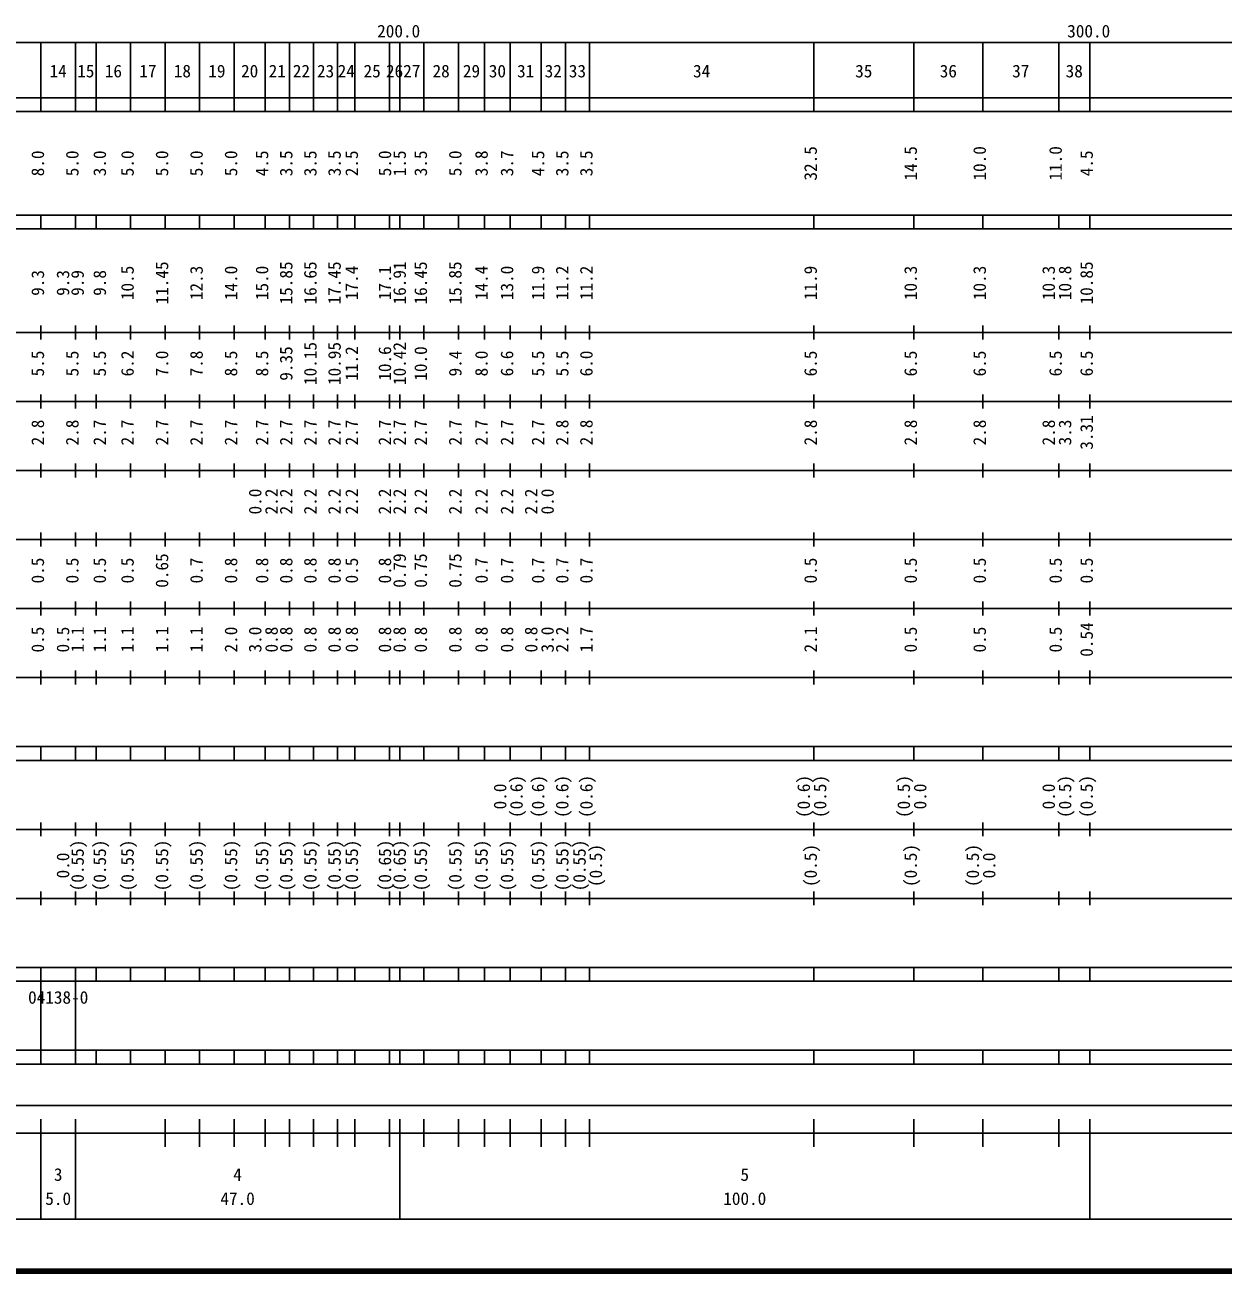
# Model space of a CAD drawing. Units: millimetres on the paper, enlarged 1000 times. Extents: x 40000 to 680000, y 20000 to 380000.
# Drawn here: x 213679 to 387320, y 20000 to 200558 of the extents above; entities that cross this region are included whole.
import ezdxf
from ezdxf.enums import TextEntityAlignment as Align

# ---------------------------------------------------------------- set-up
doc = ezdxf.new("R2010")
doc.units = ezdxf.units.MM
doc.header["$LTSCALE"] = 1000
doc.layers.add('M-TTL', color=2, linetype='Continuous', lineweight=140)
doc.layers.add('M-TTL-BAND', color=7, linetype='Continuous', lineweight=25)
doc.styles.add('ＭＳ ゴシック', font='')
doc.styles.get('ＭＳ ゴシック').set_extended_font_data('MS Gothic')

msp = doc.modelspace()

# ---------------------------------------------------------------- linework, layer by layer
at = {"layer": 'M-TTL'}
msp.add_line((40000, 20000), (680000, 20000), dxfattribs=at)
at = {"layer": 'M-TTL-BAND'}
for p, q in [((68000, 198000), (579000, 198000)), ((216000, 188000), (216000, 198000)), ((221000, 188000), (221000, 198000)), ((224000, 188000), (224000, 198000)), ((229000, 188000), (229000, 198000)), ((234000, 188000), (234000, 198000)), ((239000, 188000), (239000, 198000)), ((244000, 188000), (244000, 198000)), ((248500, 188000), (248500, 198000)), ((252000, 188000), (252000, 198000)), ((255500, 188000), (255500, 198000)), ((259000, 188000), (259000, 198000)), ((261500, 188000), (261500, 198000)), ((266500, 188000), (266500, 198000)), ((268000, 188000), (268000, 198000)), ((271500, 188000), (271500, 198000)), ((276500, 188000), (276500, 198000)), ((280300, 188000), (280300, 198000)), ((284000, 188000), (284000, 198000)), ((288500, 188000), (288500, 198000)), ((292000, 188000), (292000, 198000)), ((295500, 188000), (295500, 198000)), ((328000, 188000), (328000, 198000)), ((342500, 188000), (342500, 198000)), ((352500, 188000), (352500, 198000)), ((363500, 188000), (363500, 198000)), ((368000, 188000), (368000, 198000)), ((40000, 190000), (579000, 190000)), ((40000, 188000), (579000, 188000)), ((40000, 173000), (579000, 173000)), ((216000, 171000), (216000, 173000)), ((221000, 171000), (221000, 173000)), ((224000, 171000), (224000, 173000)), ((229000, 171000), (229000, 173000)), ((234000, 171000), (234000, 173000)), ((239000, 171000), (239000, 173000)), ((244000, 171000), (244000, 173000)), ((248500, 171000), (248500, 173000)), ((252000, 171000), (252000, 173000)), ((255500, 171000), (255500, 173000)), ((259000, 171000), (259000, 173000)), ((261500, 171000), (261500, 173000)), ((266500, 171000), (266500, 173000)), ((268000, 171000), (268000, 173000)), ((271500, 171000), (271500, 173000)), ((276500, 171000), (276500, 173000)), ((280300, 171000), (280300, 173000)), ((284000, 171000), (284000, 173000)), ((288500, 171000), (288500, 173000)), ((292000, 171000), (292000, 173000)), ((295500, 171000), (295500, 173000)), ((328000, 171000), (328000, 173000)), ((342500, 171000), (342500, 173000)), ((352500, 171000), (352500, 173000)), ((363500, 171000), (363500, 173000)), ((368000, 171000), (368000, 173000)), ((40000, 171000), (579000, 171000)), ((40000, 156000), (579000, 156000)), ((216000, 155000), (216000, 157000)), ((221000, 155000), (221000, 157000)), ((224000, 155000), (224000, 157000)), ((229000, 155000), (229000, 157000)), ((234000, 155000), (234000, 157000)), ((239000, 155000), (239000, 157000)), ((244000, 155000), (244000, 157000)), ((248500, 155000), (248500, 157000)), ((252000, 155000), (252000, 157000)), ((255500, 155000), (255500, 157000)), ((259000, 155000), (259000, 157000)), ((261500, 155000), (261500, 157000)), ((266500, 155000), (266500, 157000)), ((268000, 155000), (268000, 157000)), ((271500, 155000), (271500, 157000)), ((276500, 155000), (276500, 157000)), ((280300, 155000), (280300, 157000)), ((284000, 155000), (284000, 157000)), ((288500, 155000), (288500, 157000)), ((292000, 155000), (292000, 157000)), ((295500, 155000), (295500, 157000)), ((328000, 155000), (328000, 157000)), ((342500, 155000), (342500, 157000)), ((352500, 155000), (352500, 157000)), ((363500, 155000), (363500, 157000)), ((368000, 155000), (368000, 157000)), ((216000, 145000), (216000, 147000)), ((221000, 145000), (221000, 147000)), ((224000, 145000), (224000, 147000)), ((229000, 145000), (229000, 147000)), ((234000, 145000), (234000, 147000)), ((239000, 145000), (239000, 147000)), ((244000, 145000), (244000, 147000)), ((248500, 145000), (248500, 147000)), ((252000, 145000), (252000, 147000)), ((255500, 145000), (255500, 147000)), ((259000, 145000), (259000, 147000)), ((261500, 145000), (261500, 147000)), ((266500, 145000), (266500, 147000)), ((268000, 145000), (268000, 147000)), ((271500, 145000), (271500, 147000)), ((276500, 145000), (276500, 147000)), ((280300, 145000), (280300, 147000)), ((284000, 145000), (284000, 147000)), ((288500, 145000), (288500, 147000)), ((292000, 145000), (292000, 147000)), ((295500, 145000), (295500, 147000)), ((328000, 145000), (328000, 147000)), ((342500, 145000), (342500, 147000)), ((352500, 145000), (352500, 147000)), ((363500, 145000), (363500, 147000)), ((368000, 145000), (368000, 147000)), ((46000, 146000), (579000, 146000)), ((52000, 136000), (579000, 136000)), ((216000, 135000), (216000, 137000)), ((221000, 135000), (221000, 137000)), ((224000, 135000), (224000, 137000)), ((229000, 135000), (229000, 137000)), ((234000, 135000), (234000, 137000)), ((239000, 135000), (239000, 137000)), ((244000, 135000), (244000, 137000)), ((248500, 135000), (248500, 137000)), ((252000, 135000), (252000, 137000)), ((255500, 135000), (255500, 137000)), ((259000, 135000), (259000, 137000)), ((261500, 135000), (261500, 137000)), ((266500, 135000), (266500, 137000)), ((268000, 135000), (268000, 137000)), ((271500, 135000), (271500, 137000)), ((276500, 135000), (276500, 137000)), ((280300, 135000), (280300, 137000)), ((284000, 135000), (284000, 137000)), ((288500, 135000), (288500, 137000)), ((292000, 135000), (292000, 137000)), ((295500, 135000), (295500, 137000)), ((328000, 135000), (328000, 137000)), ((342500, 135000), (342500, 137000)), ((352500, 135000), (352500, 137000)), ((363500, 135000), (363500, 137000)), ((368000, 135000), (368000, 137000)), ((216000, 125000), (216000, 127000)), ((221000, 125000), (221000, 127000)), ((224000, 125000), (224000, 127000)), ((229000, 125000), (229000, 127000)), ((234000, 125000), (234000, 127000)), ((239000, 125000), (239000, 127000)), ((244000, 125000), (244000, 127000)), ((248500, 125000), (248500, 127000)), ((252000, 125000), (252000, 127000)), ((255500, 125000), (255500, 127000)), ((259000, 125000), (259000, 127000)), ((261500, 125000), (261500, 127000)), ((266500, 125000), (266500, 127000)), ((268000, 125000), (268000, 127000)), ((271500, 125000), (271500, 127000)), ((276500, 125000), (276500, 127000)), ((280300, 125000), (280300, 127000)), ((284000, 125000), (284000, 127000)), ((288500, 125000), (288500, 127000)), ((292000, 125000), (292000, 127000)), ((295500, 125000), (295500, 127000)), ((328000, 125000), (328000, 127000)), ((342500, 125000), (342500, 127000)), ((352500, 125000), (352500, 127000)), ((363500, 125000), (363500, 127000)), ((368000, 125000), (368000, 127000)), ((46000, 126000), (579000, 126000)), ((52000, 116000), (579000, 116000)), ((216000, 115000), (216000, 117000)), ((221000, 115000), (221000, 117000)), ((224000, 115000), (224000, 117000)), ((229000, 115000), (229000, 117000)), ((234000, 115000), (234000, 117000)), ((239000, 115000), (239000, 117000)), ((244000, 115000), (244000, 117000)), ((248500, 115000), (248500, 117000)), ((252000, 115000), (252000, 117000)), ((255500, 115000), (255500, 117000)), ((259000, 115000), (259000, 117000)), ((261500, 115000), (261500, 117000)), ((266500, 115000), (266500, 117000)), ((268000, 115000), (268000, 117000)), ((271500, 115000), (271500, 117000)), ((276500, 115000), (276500, 117000)), ((280300, 115000), (280300, 117000)), ((284000, 115000), (284000, 117000)), ((288500, 115000), (288500, 117000)), ((292000, 115000), (292000, 117000)), ((295500, 115000), (295500, 117000)), ((328000, 115000), (328000, 117000)), ((342500, 115000), (342500, 117000)), ((352500, 115000), (352500, 117000)), ((363500, 115000), (363500, 117000)), ((368000, 115000), (368000, 117000)), ((216000, 105000), (216000, 107000)), ((221000, 105000), (221000, 107000)), ((224000, 105000), (224000, 107000)), ((229000, 105000), (229000, 107000)), ((234000, 105000), (234000, 107000)), ((239000, 105000), (239000, 107000)), ((244000, 105000), (244000, 107000)), ((248500, 105000), (248500, 107000)), ((252000, 105000), (252000, 107000)), ((255500, 105000), (255500, 107000)), ((259000, 105000), (259000, 107000)), ((261500, 105000), (261500, 107000)), ((266500, 105000), (266500, 107000)), ((268000, 105000), (268000, 107000)), ((271500, 105000), (271500, 107000)), ((276500, 105000), (276500, 107000)), ((280300, 105000), (280300, 107000)), ((284000, 105000), (284000, 107000)), ((288500, 105000), (288500, 107000)), ((292000, 105000), (292000, 107000)), ((295500, 105000), (295500, 107000)), ((328000, 105000), (328000, 107000)), ((342500, 105000), (342500, 107000)), ((352500, 105000), (352500, 107000)), ((363500, 105000), (363500, 107000)), ((368000, 105000), (368000, 107000)), ((46000, 106000), (579000, 106000)), ((40000, 96000), (579000, 96000)), ((216000, 94000), (216000, 96000)), ((221000, 94000), (221000, 96000)), ((224000, 94000), (224000, 96000)), ((229000, 94000), (229000, 96000)), ((234000, 94000), (234000, 96000)), ((239000, 94000), (239000, 96000)), ((244000, 94000), (244000, 96000)), ((248500, 94000), (248500, 96000)), ((252000, 94000), (252000, 96000)), ((255500, 94000), (255500, 96000)), ((259000, 94000), (259000, 96000)), ((261500, 94000), (261500, 96000)), ((266500, 94000), (266500, 96000)), ((268000, 94000), (268000, 96000)), ((271500, 94000), (271500, 96000)), ((276500, 94000), (276500, 96000)), ((280300, 94000), (280300, 96000)), ((284000, 94000), (284000, 96000)), ((288500, 94000), (288500, 96000)), ((292000, 94000), (292000, 96000)), ((295500, 94000), (295500, 96000)), ((328000, 94000), (328000, 96000)), ((342500, 94000), (342500, 96000)), ((352500, 94000), (352500, 96000)), ((363500, 94000), (363500, 96000)), ((368000, 94000), (368000, 96000)), ((40000, 94000), (579000, 94000)), ((216000, 83000), (216000, 85000)), ((221000, 83000), (221000, 85000)), ((224000, 83000), (224000, 85000)), ((229000, 83000), (229000, 85000)), ((234000, 83000), (234000, 85000)), ((239000, 83000), (239000, 85000)), ((244000, 83000), (244000, 85000)), ((248500, 83000), (248500, 85000)), ((252000, 83000), (252000, 85000)), ((255500, 83000), (255500, 85000)), ((259000, 83000), (259000, 85000)), ((261500, 83000), (261500, 85000)), ((266500, 83000), (266500, 85000)), ((268000, 83000), (268000, 85000)), ((271500, 83000), (271500, 85000)), ((276500, 83000), (276500, 85000)), ((280300, 83000), (280300, 85000)), ((284000, 83000), (284000, 85000)), ((288500, 83000), (288500, 85000)), ((292000, 83000), (292000, 85000)), ((295500, 83000), (295500, 85000)), ((328000, 83000), (328000, 85000)), ((342500, 83000), (342500, 85000)), ((352500, 83000), (352500, 85000)), ((363500, 83000), (363500, 85000)), ((368000, 83000), (368000, 85000)), ((49000, 84000), (579000, 84000)), ((216000, 73000), (216000, 75000)), ((221000, 73000), (221000, 75000)), ((224000, 73000), (224000, 75000)), ((229000, 73000), (229000, 75000)), ((234000, 73000), (234000, 75000)), ((239000, 73000), (239000, 75000)), ((244000, 73000), (244000, 75000)), ((248500, 73000), (248500, 75000)), ((252000, 73000), (252000, 75000)), ((255500, 73000), (255500, 75000)), ((259000, 73000), (259000, 75000)), ((261500, 73000), (261500, 75000)), ((266500, 73000), (266500, 75000)), ((268000, 73000), (268000, 75000)), ((271500, 73000), (271500, 75000)), ((276500, 73000), (276500, 75000)), ((280300, 73000), (280300, 75000)), ((284000, 73000), (284000, 75000)), ((288500, 73000), (288500, 75000)), ((292000, 73000), (292000, 75000)), ((295500, 73000), (295500, 75000)), ((328000, 73000), (328000, 75000)), ((342500, 73000), (342500, 75000)), ((352500, 73000), (352500, 75000)), ((363500, 73000), (363500, 75000)), ((368000, 73000), (368000, 75000)), ((40000, 74000), (579000, 74000)), ((40000, 64000), (579000, 64000)), ((216000, 62000), (216000, 64000)), ((221000, 62000), (221000, 64000)), ((224000, 62000), (224000, 64000)), ((229000, 62000), (229000, 64000)), ((234000, 62000), (234000, 64000)), ((239000, 62000), (239000, 64000)), ((244000, 62000), (244000, 64000)), ((248500, 62000), (248500, 64000)), ((252000, 62000), (252000, 64000)), ((255500, 62000), (255500, 64000)), ((259000, 62000), (259000, 64000)), ((261500, 62000), (261500, 64000)), ((266500, 62000), (266500, 64000)), ((268000, 62000), (268000, 64000)), ((271500, 62000), (271500, 64000)), ((276500, 62000), (276500, 64000)), ((280300, 62000), (280300, 64000)), ((284000, 62000), (284000, 64000)), ((288500, 62000), (288500, 64000)), ((292000, 62000), (292000, 64000)), ((295500, 62000), (295500, 64000)), ((328000, 62000), (328000, 64000)), ((342500, 62000), (342500, 64000)), ((352500, 62000), (352500, 64000)), ((363500, 62000), (363500, 64000)), ((368000, 62000), (368000, 64000)), ((40000, 62000), (579000, 62000)), ((216000, 52000), (216000, 62000)), ((221000, 52000), (221000, 62000)), ((40000, 52000), (579000, 52000)), ((216000, 50000), (216000, 52000)), ((221000, 50000), (221000, 52000)), ((224000, 50000), (224000, 52000)), ((229000, 50000), (229000, 52000)), ((234000, 50000), (234000, 52000)), ((239000, 50000), (239000, 52000)), ((244000, 50000), (244000, 52000)), ((248500, 50000), (248500, 52000)), ((252000, 50000), (252000, 52000)), ((255500, 50000), (255500, 52000)), ((259000, 50000), (259000, 52000)), ((261500, 50000), (261500, 52000)), ((266500, 50000), (266500, 52000)), ((268000, 50000), (268000, 52000)), ((271500, 50000), (271500, 52000)), ((276500, 50000), (276500, 52000)), ((280300, 50000), (280300, 52000)), ((284000, 50000), (284000, 52000)), ((288500, 50000), (288500, 52000)), ((292000, 50000), (292000, 52000)), ((295500, 50000), (295500, 52000)), ((328000, 50000), (328000, 52000)), ((342500, 50000), (342500, 52000)), ((352500, 50000), (352500, 52000)), ((363500, 50000), (363500, 52000)), ((368000, 50000), (368000, 52000)), ((40000, 50000), (579000, 50000)), ((71000, 44000), (560000, 44000)), ((216000, 38000), (216000, 42000)), ((216000, 27500), (216000, 42000)), ((221000, 38000), (221000, 42000)), ((221000, 27500), (221000, 42000)), ((234000, 38000), (234000, 42000)), ((239000, 38000), (239000, 42000)), ((244000, 38000), (244000, 42000)), ((248500, 38000), (248500, 42000)), ((252000, 38000), (252000, 42000)), ((255500, 38000), (255500, 42000)), ((259000, 38000), (259000, 42000)), ((261500, 38000), (261500, 42000)), ((266500, 38000), (266500, 42000)), ((268000, 27500), (268000, 42000)), ((271500, 38000), (271500, 42000)), ((276500, 38000), (276500, 42000)), ((280300, 38000), (280300, 42000)), ((284000, 38000), (284000, 42000)), ((288500, 38000), (288500, 42000)), ((292000, 38000), (292000, 42000)), ((295500, 38000), (295500, 42000)), ((328000, 38000), (328000, 42000)), ((342500, 38000), (342500, 42000)), ((352500, 38000), (352500, 42000)), ((363500, 38000), (363500, 42000)), ((368000, 27500), (368000, 42000)), ((40000, 40000), (579000, 40000)), ((68000, 27500), (579000, 27500))]:
    msp.add_line(p, q, dxfattribs=at)

# ---------------------------------------------------------------- texts
at = {"layer": 'M-TTL-BAND', "style": 'ＭＳ ゴシック'}
for s, p in [('200.0', (267844, 198195)), ('300.0', (367844, 198195)), ('14', (218500, 192405)), ('15', (222500, 192405)), ('16', (226500, 192405)), ('17', (231500, 192405)), ('18', (236500, 192405)), ('19', (241500, 192405)), ('20', (246250, 192405)), ('21', (250250, 192405)), ('22', (253750, 192405)), ('23', (257250, 192405)), ('24', (260250, 192405)), ('25', (264000, 192405)), ('26', (267250, 192405)), ('27', (269750, 192405)), ('28', (274000, 192405)), ('29', (278400, 192405)), ('30', (282150, 192405)), ('31', (286250, 192405)), ('32', (290250, 192405)), ('33', (293750, 192405)), ('34', (311750, 192405)), ('35', (335250, 192405)), ('36', (347500, 192405)), ('37', (358000, 192405)), ('38', (365750, 192405)), ('3', (218500, 32523)), ('4', (244500, 32523)), ('5', (318000, 32523)), ('5.0', (218500, 29033)), ('47.0', (244500, 29033)), ('100.0', (318000, 29033))]:
    msp.add_text(s, height=1833, dxfattribs=at).set_placement(p, align=Align.BOTTOM_CENTER)
for s, p in [('32.5', (329000, 180500)), ('14.5', (343500, 180500)), ('10.0', (353500, 180500)), ('11.0', (364500, 180500)), ('8.0', (217000, 180500)), ('5.0', (222000, 180500)), ('3.0', (225979, 180500)), ('5.0', (230000, 180500)), ('5.0', (235000, 180500)), ('5.0', (240000, 180500)), ('5.0', (245000, 180500)), ('4.5', (249500, 180500)), ('3.5', (253000, 180500)), ('3.5', (256500, 180500)), ('3.5', (260000, 180500)), ('2.5', (262500, 180500)), ('5.0', (267302, 180500)), ('1.5', (269439, 180500)), ('3.5', (272500, 180500)), ('5.0', (277500, 180500)), ('3.8', (281300, 180500)), ('3.7', (285000, 180500)), ('4.5', (289500, 180500)), ('3.5', (293000, 180500)), ('3.5', (296500, 180500)), ('4.5', (369000, 180500)), ('11.45', (235000, 163174)), ('15.85', (253000, 163174)), ('16.65', (256500, 163174)), ('17.45', (260000, 163174)), ('16.91', (269439, 163174)), ('16.45', (272500, 163174)), ('15.85', (277500, 163174)), ('10.85', (369000, 163174)), ('9.3', (217000, 163174)), ('9.3', (220652, 163174)), ('9.9', (222764, 163174)), ('9.8', (225979, 163174)), ('10.5', (230000, 163174)), ('12.3', (240000, 163174)), ('14.0', (245000, 163174)), ('15.0', (249500, 163174)), ('17.4', (262500, 163174)), ('17.1', (267302, 163174)), ('14.4', (281300, 163174)), ('13.0', (285000, 163174)), ('11.9', (289500, 163174)), ('11.2', (293000, 163174)), ('11.2', (296500, 163174)), ('11.9', (329000, 163174)), ('10.3', (343500, 163174)), ('10.3', (353500, 163174)), ('10.3', (363500, 163174)), ('10.8', (365870, 163174)), ('9.35', (253000, 151500)), ('10.15', (256500, 151500)), ('10.95', (260000, 151500)), ('11.2', (262500, 151500)), ('10.6', (267302, 151500)), ('10.42', (269439, 151500)), ('10.0', (272500, 151500)), ('5.5', (217000, 151500)), ('5.5', (222000, 151500)), ('5.5', (225979, 151500)), ('6.2', (230000, 151500)), ('7.0', (235000, 151500)), ('7.8', (240000, 151500)), ('8.5', (245000, 151500)), ('8.5', (249500, 151500)), ('9.4', (277500, 151500)), ('8.0', (281300, 151500)), ('6.6', (285000, 151500)), ('5.5', (289500, 151500)), ('5.5', (293000, 151500)), ('6.0', (296500, 151500)), ('6.5', (329000, 151500)), ('6.5', (343500, 151500)), ('6.5', (353500, 151500)), ('6.5', (364500, 151500)), ('6.5', (369000, 151500)), ('2.8', (217000, 141500)), ('2.8', (222000, 141500)), ('2.7', (225979, 141500)), ('2.7', (230000, 141500)), ('2.7', (235000, 141500)), ('2.7', (240000, 141500)), ('2.7', (245000, 141500)), ('2.7', (249500, 141500)), ('2.7', (253000, 141500)), ('2.7', (256500, 141500)), ('2.7', (260000, 141500)), ('2.7', (262500, 141500)), ('2.7', (267302, 141500)), ('2.7', (269439, 141500)), ('2.7', (272500, 141500)), ('2.7', (277500, 141500)), ('2.7', (281300, 141500)), ('2.7', (285000, 141500)), ('2.7', (289500, 141500)), ('2.8', (293000, 141500)), ('2.8', (296500, 141500)), ('2.8', (329000, 141500)), ('2.8', (343500, 141500)), ('2.8', (353500, 141500)), ('2.8', (363500, 141500)), ('3.3', (365870, 141500)), ('3.31', (369000, 141500)), ('0.0', (248500, 131500)), ('2.2', (250870, 131500)), ('2.2', (253000, 131500)), ('2.2', (256500, 131500)), ('2.2', (260000, 131500)), ('2.2', (262500, 131500)), ('2.2', (267302, 131500)), ('2.2', (269439, 131500)), ('2.2', (272500, 131500)), ('2.2', (277500, 131500)), ('2.2', (281300, 131500)), ('2.2', (285000, 131500)), ('2.2', (288500, 131500)), ('0.0', (290870, 131500)), ('0.5', (217000, 121500)), ('0.5', (222000, 121500)), ('0.5', (225979, 121500)), ('0.5', (230000, 121500)), ('0.65', (235000, 121500)), ('0.7', (240000, 121500)), ('0.8', (245000, 121500)), ('0.8', (249500, 121500)), ('0.8', (253000, 121500)), ('0.8', (256500, 121500)), ('0.8', (260000, 121500)), ('0.5', (262500, 121500)), ('0.8', (267302, 121500)), ('0.79', (269439, 121500)), ('0.75', (272500, 121500)), ('0.75', (277500, 121500)), ('0.7', (281300, 121500)), ('0.7', (285000, 121500)), ('0.7', (289500, 121500)), ('0.7', (293000, 121500)), ('0.7', (296500, 121500)), ('0.5', (329000, 121500)), ('0.5', (343500, 121500)), ('0.5', (353500, 121500)), ('0.5', (364500, 121500)), ('0.5', (369000, 121500)), ('0.54', (369000, 111500)), ('0.5', (217000, 111500)), ('0.5', (220652, 111500)), ('1.1', (222764, 111500)), ('1.1', (225979, 111500)), ('1.1', (230000, 111500)), ('1.1', (235000, 111500)), ('1.1', (240000, 111500)), ('2.0', (245000, 111500)), ('3.0', (248500, 111500)), ('0.8', (250870, 111500)), ('0.8', (253000, 111500)), ('0.8', (256500, 111500)), ('0.8', (260000, 111500)), ('0.8', (262500, 111500)), ('0.8', (267302, 111500)), ('0.8', (269439, 111500)), ('0.8', (272500, 111500)), ('0.8', (277500, 111500)), ('0.8', (281300, 111500)), ('0.8', (285000, 111500)), ('0.8', (288500, 111500)), ('3.0', (290870, 111500)), ('2.2', (293000, 111500)), ('1.7', (296500, 111500)), ('2.1', (329000, 111500)), ('0.5', (343500, 111500)), ('0.5', (353500, 111500)), ('0.5', (364500, 111500)), ('0.0', (284000, 88764)), ('(0.6)', (286370, 88764)), ('(0.6)', (289500, 88764)), ('(0.6)', (293000, 88764)), ('(0.6)', (296500, 88764)), ('(0.6)', (328000, 88764)), ('(0.5)', (330370, 88764)), ('(0.5)', (342500, 88764)), ('0.0', (344870, 88764)), ('0.0', (363500, 88764)), ('(0.5)', (365870, 88764)), ('(0.5)', (369000, 88764)), ('(0.55)', (222764, 78764)), ('(0.55)', (225979, 78764)), ('(0.55)', (230000, 78764)), ('(0.55)', (235000, 78764)), ('(0.55)', (240000, 78764)), ('(0.55)', (245000, 78764)), ('(0.55)', (249500, 78764)), ('(0.55)', (253000, 78764)), ('(0.55)', (256500, 78764)), ('(0.55)', (260000, 78764)), ('(0.55)', (262500, 78764)), ('(0.65)', (267302, 78764)), ('(0.65)', (269439, 78764)), ('(0.55)', (272500, 78764)), ('(0.55)', (277500, 78764)), ('(0.55)', (281300, 78764)), ('(0.55)', (285000, 78764)), ('(0.55)', (289500, 78764)), ('(0.55)', (293000, 78764)), ('(0.55)', (295500, 78764)), ('(0.5)', (297870, 78764)), ('(0.5)', (329000, 78764)), ('(0.5)', (343500, 78764)), ('(0.5)', (352500, 78764)), ('0.0', (220652, 78764)), ('0.0', (354870, 78764))]:
    msp.add_text(s, height=1833, rotation=90, dxfattribs=at).set_placement(p, align=Align.BOTTOM_CENTER)
msp.add_text('04138-0', height=1833, dxfattribs=at).set_placement((218500, 59655), align=Align.MIDDLE_CENTER)

doc.saveas('drawing.dxf')
